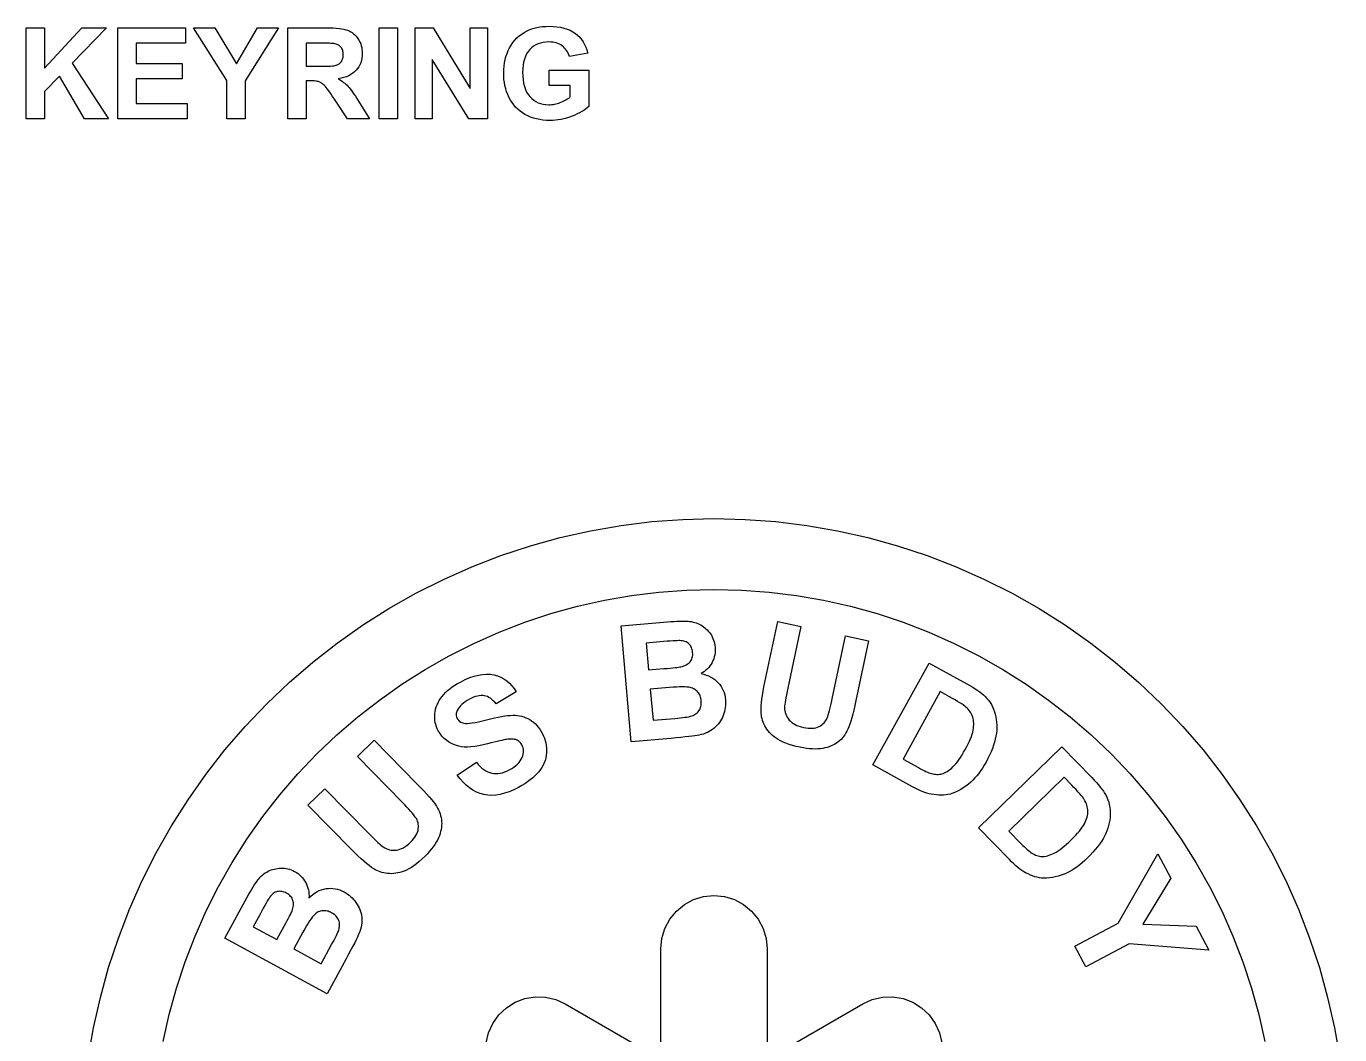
# Model space of a CAD drawing. Header units: millimetres. Extents: x 0 to 300, y 0 to 200.
# Drawn here: x 38.41 to 64.36, y 59.78 to 79.71 of the extents above; entities that cross this region are included whole.
import ezdxf

# ---------------------------------------------------------------- set-up
doc = ezdxf.new("R2010")
doc.units = ezdxf.units.MM
for name, color, linetype in [('CUT', 1, 'Continuous'), ('ENGRAVE', 5, 'Continuous'), ('LABELS', 250, 'Continuous')]:
    doc.layers.add(name, color=color, linetype=linetype)

msp = doc.modelspace()

# ---------------------------------------------------------------- linework, layer by layer
at = {"layer": 'CUT'}
msp.add_lwpolyline([(39.635, 59.315), (39.74, 59.92), (39.875, 60.518), (40.038, 61.11), (40.231, 61.692), (40.452, 62.265), (40.7, 62.826), (40.976, 63.374), (41.278, 63.907), (41.607, 64.426), (41.96, 64.927), (42.337, 65.411), (42.738, 65.876), (43.161, 66.32), (43.606, 66.743), (44.07, 67.144), (44.554, 67.521), (45.055, 67.875), (45.574, 68.203), (46.108, 68.505), (46.656, 68.781), (47.216, 69.03), (47.789, 69.25), (48.371, 69.443), (48.963, 69.607), (49.561, 69.741), (50.166, 69.846), (50.775, 69.921), (51.387, 69.966), (52, 69.981), (52.613, 69.966), (53.225, 69.921), (53.834, 69.846), (54.439, 69.741), (55.037, 69.607), (55.629, 69.443), (56.211, 69.25), (56.784, 69.03), (57.344, 68.781), (57.892, 68.505), (58.426, 68.203), (58.945, 67.875), (59.446, 67.521), (59.93, 67.144), (60.394, 66.743), (60.839, 66.32), (61.262, 65.876), (61.663, 65.411), (62.04, 64.927), (62.393, 64.426), (62.722, 63.907), (63.024, 63.374), (63.3, 62.826), (63.548, 62.265), (63.769, 61.692), (63.962, 61.11), (64.125, 60.518), (64.26, 59.92), (64.365, 59.315)], dxfattribs=at)
at = {"layer": 'ENGRAVE'}
for points in [[(41.114, 59.647), (41.233, 60.178), (41.378, 60.703), (41.549, 61.22), (41.745, 61.729), (41.966, 62.227), (42.211, 62.713), (42.48, 63.187), (42.771, 63.648), (43.085, 64.093), (43.42, 64.523), (43.776, 64.935), (44.151, 65.33), (44.546, 65.705), (44.959, 66.061), (45.388, 66.396), (45.833, 66.71), (46.294, 67.002), (46.768, 67.27), (47.254, 67.515), (47.752, 67.736), (48.261, 67.932), (48.778, 68.103), (49.303, 68.248), (49.835, 68.367), (50.371, 68.461), (50.912, 68.527), (51.455, 68.567), (52, 68.581), (52.545, 68.567), (53.088, 68.527), (53.629, 68.461), (54.165, 68.367), (54.697, 68.248), (55.222, 68.103), (55.739, 67.932), (56.248, 67.736), (56.746, 67.515), (57.232, 67.27), (57.706, 67.002), (58.167, 66.71), (58.612, 66.396), (59.041, 66.061), (59.454, 65.705), (59.849, 65.33), (60.224, 64.935), (60.58, 64.523), (60.915, 64.093), (61.229, 63.648), (61.52, 63.187), (61.789, 62.713), (62.034, 62.227), (62.255, 61.729), (62.451, 61.22), (62.622, 60.703), (62.767, 60.178), (62.886, 59.647)], [(47.495, 59.618), (47.542, 59.819), (47.627, 60.006), (47.746, 60.173), (47.897, 60.314), (48.071, 60.423), (48.264, 60.495), (48.467, 60.529), (48.673, 60.522), (48.873, 60.475), (49.061, 60.39), (50.95, 59.3), (50.95, 61.481), (50.97, 61.686), (51.03, 61.883), (51.127, 62.064), (51.258, 62.224), (51.417, 62.354), (51.598, 62.451), (51.795, 62.511), (52, 62.531), (52.205, 62.511), (52.402, 62.451), (52.583, 62.354), (52.742, 62.224), (52.873, 62.064), (52.97, 61.883), (53.03, 61.686), (53.05, 61.481), (53.05, 59.3), (54.939, 60.39), (55.127, 60.475), (55.327, 60.522), (55.533, 60.529), (55.736, 60.495), (55.929, 60.423), (56.103, 60.314), (56.254, 60.173), (56.373, 60.006), (56.458, 59.819), (56.505, 59.618)]]:
    msp.add_lwpolyline(points, dxfattribs=at)
for points in [[(51.319, 67.956), (51.368, 67.957), (51.413, 67.957), (51.453, 67.956), (51.489, 67.954), (51.523, 67.95), (51.555, 67.945), (51.588, 67.938), (51.619, 67.93), (51.649, 67.92), (51.679, 67.908), (51.708, 67.895), (51.737, 67.88), (51.764, 67.863), (51.791, 67.845), (51.816, 67.826), (51.841, 67.805), (51.864, 67.782), (51.887, 67.757), (51.908, 67.731), (51.929, 67.704), (51.948, 67.675), (51.965, 67.645), (51.98, 67.614), (51.993, 67.582), (52.004, 67.548), (52.012, 67.514), (52.019, 67.478), (52.023, 67.442), (52.025, 67.402), (52.024, 67.363), (52.021, 67.324), (52.015, 67.286), (52.006, 67.248), (51.994, 67.211), (51.979, 67.175), (51.962, 67.139), (51.942, 67.104), (51.92, 67.072), (51.896, 67.041), (51.87, 67.012), (51.842, 66.986), (51.811, 66.961), (51.779, 66.938), (51.744, 66.917), (51.797, 66.905), (51.846, 66.89), (51.893, 66.872), (51.937, 66.851), (51.978, 66.827), (52.016, 66.8), (52.052, 66.77), (52.084, 66.737), (52.114, 66.702), (52.14, 66.665), (52.163, 66.626), (52.183, 66.585), (52.199, 66.542), (52.212, 66.497), (52.221, 66.45), (52.227, 66.401), (52.229, 66.362), (52.229, 66.323), (52.227, 66.285), (52.222, 66.246), (52.215, 66.207), (52.206, 66.168), (52.195, 66.13), (52.181, 66.091), (52.165, 66.053), (52.147, 66.018), (52.128, 65.983), (52.107, 65.951), (52.083, 65.92), (52.058, 65.891), (52.032, 65.863), (52.003, 65.838), (51.972, 65.814), (51.94, 65.792), (51.905, 65.772), (51.869, 65.754), (51.83, 65.738), (51.79, 65.724), (51.747, 65.712), (51.702, 65.702), (51.668, 65.696), (51.624, 65.69), (51.57, 65.682), (51.506, 65.675), (51.431, 65.666), (51.346, 65.657), (51.251, 65.648), (51.146, 65.638), (50.366, 65.57), (50.166, 67.861), (51.082, 67.941), (51.147, 67.946), (51.209, 67.951), (51.266, 67.954)], [(53.443, 66.562), (53.43, 66.499), (53.419, 66.442), (53.411, 66.392), (53.404, 66.348), (53.399, 66.31), (53.396, 66.278), (53.394, 66.252), (53.396, 66.217), (53.4, 66.182), (53.407, 66.149), (53.417, 66.117), (53.43, 66.086), (53.446, 66.057), (53.465, 66.028), (53.486, 66.001), (53.511, 65.975), (53.539, 65.952), (53.569, 65.93), (53.603, 65.911), (53.64, 65.894), (53.68, 65.878), (53.723, 65.865), (53.769, 65.854), (53.816, 65.845), (53.861, 65.84), (53.903, 65.837), (53.943, 65.838), (53.98, 65.842), (54.015, 65.849), (54.047, 65.858), (54.077, 65.871), (54.105, 65.887), (54.13, 65.904), (54.154, 65.923), (54.175, 65.943), (54.193, 65.965), (54.21, 65.989), (54.224, 66.014), (54.236, 66.041), (54.248, 66.071), (54.259, 66.106), (54.271, 66.146), (54.284, 66.191), (54.297, 66.24), (54.31, 66.295), (54.323, 66.354), (54.337, 66.419), (54.6, 67.664), (55.054, 67.568), (54.805, 66.386), (54.784, 66.288), (54.763, 66.198), (54.743, 66.116), (54.723, 66.042), (54.703, 65.975), (54.684, 65.916), (54.665, 65.865), (54.647, 65.821), (54.628, 65.782), (54.608, 65.745), (54.586, 65.71), (54.562, 65.678), (54.537, 65.647), (54.51, 65.618), (54.482, 65.592), (54.452, 65.567), (54.42, 65.545), (54.386, 65.524), (54.351, 65.505), (54.314, 65.488), (54.275, 65.473), (54.235, 65.46), (54.192, 65.449), (54.148, 65.44), (54.102, 65.433), (54.053, 65.429), (54.001, 65.427), (53.946, 65.429), (53.889, 65.433), (53.829, 65.44), (53.766, 65.45), (53.701, 65.463), (53.623, 65.48), (53.55, 65.499), (53.483, 65.52), (53.421, 65.541), (53.365, 65.564), (53.314, 65.588), (53.268, 65.614), (53.228, 65.64), (53.191, 65.668), (53.157, 65.697), (53.126, 65.727), (53.097, 65.757), (53.07, 65.789), (53.046, 65.822), (53.024, 65.855), (53.005, 65.889), (52.988, 65.924), (52.974, 65.959), (52.961, 65.994), (52.951, 66.028), (52.942, 66.063), (52.936, 66.097), (52.932, 66.132), (52.93, 66.166), (52.931, 66.219), (52.934, 66.278), (52.939, 66.342), (52.948, 66.412), (52.958, 66.488), (52.972, 66.568), (52.988, 66.655), (53.006, 66.746), (53.26, 67.947), (53.714, 67.851), (53.457, 66.632)], [(51.185, 67.033), (51.23, 67.038), (51.269, 67.042), (51.301, 67.046), (51.327, 67.05), (51.346, 67.054), (51.375, 67.061), (51.402, 67.069), (51.427, 67.079), (51.45, 67.091), (51.472, 67.104), (51.492, 67.118), (51.51, 67.134), (51.526, 67.152), (51.54, 67.171), (51.553, 67.191), (51.563, 67.213), (51.57, 67.235), (51.576, 67.259), (51.579, 67.284), (51.58, 67.31), (51.578, 67.337), (51.575, 67.363), (51.57, 67.387), (51.564, 67.41), (51.555, 67.432), (51.545, 67.452), (51.534, 67.471), (51.52, 67.489), (51.505, 67.505), (51.488, 67.519), (51.469, 67.532), (51.449, 67.543), (51.427, 67.552), (51.404, 67.559), (51.379, 67.564), (51.352, 67.568), (51.323, 67.57), (51.302, 67.57), (51.273, 67.569), (51.235, 67.567), (51.19, 67.564), (51.136, 67.56), (51.075, 67.556), (51.005, 67.55), (50.927, 67.543), (50.662, 67.52), (50.708, 66.99), (51.011, 67.017), (51.075, 67.022), (51.133, 67.028)], [(57.164, 66.617), (57.211, 66.586), (57.254, 66.555), (57.293, 66.525), (57.327, 66.496), (57.357, 66.468), (57.393, 66.429), (57.425, 66.39), (57.455, 66.348), (57.482, 66.305), (57.505, 66.26), (57.526, 66.213), (57.544, 66.165), (57.559, 66.115), (57.57, 66.064), (57.579, 66.012), (57.585, 65.959), (57.588, 65.905), (57.588, 65.851), (57.586, 65.796), (57.58, 65.74), (57.571, 65.683), (57.559, 65.624), (57.544, 65.565), (57.525, 65.503), (57.502, 65.44), (57.476, 65.375), (57.446, 65.308), (57.412, 65.24), (57.375, 65.17), (57.341, 65.11), (57.305, 65.052), (57.269, 64.998), (57.232, 64.947), (57.195, 64.899), (57.156, 64.855), (57.117, 64.813), (57.077, 64.775), (57.028, 64.733), (56.978, 64.694), (56.927, 64.658), (56.876, 64.627), (56.824, 64.599), (56.772, 64.575), (56.719, 64.555), (56.665, 64.538), (56.624, 64.528), (56.581, 64.521), (56.537, 64.517), (56.491, 64.515), (56.443, 64.516), (56.394, 64.52), (56.343, 64.526), (56.291, 64.535), (56.25, 64.544), (56.208, 64.556), (56.163, 64.571), (56.116, 64.59), (56.067, 64.61), (56.016, 64.634), (55.963, 64.661), (55.907, 64.69), (55.142, 65.112), (56.251, 67.127), (56.995, 66.717), (57.055, 66.683), (57.112, 66.65)], [(47.377, 65.085), (47.415, 65.051), (47.452, 65.022), (47.491, 64.997), (47.529, 64.977), (47.569, 64.962), (47.608, 64.951), (47.649, 64.944), (47.69, 64.941), (47.732, 64.943), (47.775, 64.949), (47.819, 64.96), (47.864, 64.974), (47.909, 64.993), (47.955, 65.016), (48.003, 65.043), (48.045, 65.071), (48.084, 65.1), (48.118, 65.13), (48.147, 65.16), (48.172, 65.192), (48.192, 65.225), (48.208, 65.259), (48.22, 65.293), (48.229, 65.326), (48.234, 65.359), (48.235, 65.39), (48.233, 65.421), (48.227, 65.451), (48.217, 65.48), (48.204, 65.509), (48.194, 65.526), (48.183, 65.542), (48.17, 65.556), (48.157, 65.569), (48.144, 65.581), (48.129, 65.592), (48.113, 65.601), (48.096, 65.608), (48.078, 65.614), (48.058, 65.619), (48.036, 65.623), (48.013, 65.624), (47.988, 65.625), (47.961, 65.624), (47.932, 65.621), (47.902, 65.617), (47.877, 65.613), (47.846, 65.606), (47.809, 65.598), (47.765, 65.588), (47.715, 65.576), (47.659, 65.563), (47.596, 65.547), (47.526, 65.53), (47.436, 65.508), (47.351, 65.491), (47.272, 65.479), (47.198, 65.47), (47.129, 65.467), (47.066, 65.467), (47.009, 65.473), (46.957, 65.482), (46.89, 65.502), (46.828, 65.527), (46.771, 65.557), (46.718, 65.593), (46.669, 65.634), (46.625, 65.681), (46.586, 65.733), (46.552, 65.79), (46.532, 65.829), (46.516, 65.869), (46.503, 65.91), (46.493, 65.952), (46.486, 65.994), (46.483, 66.038), (46.482, 66.082), (46.484, 66.127), (46.49, 66.172), (46.499, 66.216), (46.511, 66.26), (46.528, 66.303), (46.547, 66.345), (46.57, 66.387), (46.597, 66.428), (46.627, 66.468), (46.66, 66.507), (46.697, 66.545), (46.737, 66.582), (46.781, 66.619), (46.828, 66.654), (46.878, 66.688), (46.931, 66.72), (46.988, 66.752), (47.082, 66.799), (47.173, 66.838), (47.26, 66.868), (47.345, 66.89), (47.426, 66.903), (47.505, 66.908), (47.58, 66.905), (47.652, 66.893), (47.721, 66.874), (47.786, 66.848), (47.847, 66.816), (47.904, 66.777), (47.957, 66.731), (48.007, 66.679), (48.052, 66.621), (48.094, 66.555), (47.695, 66.318), (47.667, 66.352), (47.639, 66.381), (47.61, 66.408), (47.581, 66.43), (47.552, 66.449), (47.522, 66.464), (47.492, 66.475), (47.461, 66.482), (47.43, 66.486), (47.397, 66.486), (47.362, 66.482), (47.326, 66.475), (47.288, 66.465), (47.249, 66.451), (47.208, 66.433), (47.166, 66.411), (47.123, 66.387), (47.084, 66.362), (47.048, 66.335), (47.016, 66.308), (46.988, 66.279), (46.964, 66.25), (46.943, 66.22), (46.926, 66.188), (46.917, 66.168), (46.911, 66.148), (46.907, 66.127), (46.906, 66.107), (46.908, 66.087), (46.912, 66.067), (46.919, 66.047), (46.928, 66.028), (46.939, 66.011), (46.95, 65.995), (46.964, 65.981), (46.979, 65.969), (46.996, 65.959), (47.014, 65.95), (47.034, 65.943), (47.055, 65.937), (47.087, 65.933), (47.125, 65.933), (47.171, 65.936), (47.223, 65.942), (47.283, 65.952), (47.349, 65.966), (47.423, 65.983), (47.504, 66.004), (47.585, 66.025), (47.662, 66.043), (47.735, 66.058), (47.802, 66.071), (47.864, 66.081), (47.922, 66.088), (47.975, 66.093), (48.024, 66.095), (48.069, 66.094), (48.113, 66.09), (48.157, 66.083), (48.199, 66.074), (48.24, 66.062), (48.281, 66.047), (48.32, 66.029), (48.358, 66.009), (48.395, 65.985), (48.431, 65.959), (48.465, 65.929), (48.497, 65.895), (48.528, 65.859), (48.558, 65.819), (48.586, 65.776), (48.612, 65.729), (48.634, 65.685), (48.652, 65.641), (48.667, 65.595), (48.679, 65.548), (48.687, 65.5), (48.691, 65.451), (48.693, 65.402), (48.69, 65.351), (48.685, 65.301), (48.675, 65.251), (48.662, 65.203), (48.645, 65.156), (48.624, 65.11), (48.599, 65.065), (48.57, 65.021), (48.538, 64.978), (48.502, 64.937), (48.461, 64.896), (48.417, 64.856), (48.369, 64.816), (48.317, 64.778), (48.261, 64.74), (48.201, 64.704), (48.137, 64.668), (48.042, 64.62), (47.95, 64.582), (47.86, 64.552), (47.773, 64.53), (47.689, 64.517), (47.607, 64.512), (47.528, 64.516), (47.451, 64.529), (47.377, 64.549), (47.305, 64.578), (47.236, 64.614), (47.169, 64.659), (47.105, 64.711), (47.043, 64.771), (46.984, 64.839), (46.927, 64.914), (47.305, 65.167), (47.341, 65.124)], [(51.336, 66.044), (51.385, 66.05), (51.427, 66.055), (51.464, 66.06), (51.494, 66.065), (51.52, 66.07), (51.539, 66.075), (51.564, 66.083), (51.587, 66.092), (51.609, 66.103), (51.63, 66.116), (51.649, 66.13), (51.667, 66.145), (51.684, 66.163), (51.699, 66.181), (51.713, 66.202), (51.724, 66.223), (51.733, 66.246), (51.74, 66.271), (51.745, 66.296), (51.748, 66.323), (51.748, 66.352), (51.747, 66.382), (51.744, 66.407), (51.739, 66.431), (51.733, 66.454), (51.726, 66.476), (51.717, 66.497), (51.707, 66.516), (51.695, 66.535), (51.682, 66.552), (51.667, 66.568), (51.651, 66.583), (51.634, 66.597), (51.615, 66.609), (51.595, 66.62), (51.574, 66.629), (51.552, 66.638), (51.528, 66.644), (51.5, 66.65), (51.465, 66.653), (51.424, 66.655), (51.376, 66.656), (51.321, 66.655), (51.259, 66.652), (51.19, 66.647), (51.115, 66.641), (50.741, 66.609), (50.795, 65.996), (51.223, 66.033), (51.283, 66.039)], [(56.119, 65.018), (56.155, 65), (56.189, 64.984), (56.22, 64.971), (56.248, 64.96), (56.273, 64.951), (56.296, 64.944), (56.324, 64.937), (56.351, 64.932), (56.378, 64.929), (56.405, 64.927), (56.431, 64.927), (56.457, 64.929), (56.482, 64.932), (56.506, 64.937), (56.531, 64.945), (56.556, 64.955), (56.582, 64.967), (56.609, 64.983), (56.636, 65.001), (56.663, 65.022), (56.691, 65.046), (56.72, 65.073), (56.749, 65.103), (56.779, 65.137), (56.809, 65.175), (56.839, 65.216), (56.87, 65.261), (56.901, 65.31), (56.932, 65.363), (56.964, 65.42), (56.995, 65.477), (57.022, 65.531), (57.047, 65.583), (57.068, 65.632), (57.086, 65.678), (57.101, 65.722), (57.112, 65.763), (57.121, 65.801), (57.127, 65.837), (57.131, 65.873), (57.132, 65.907), (57.132, 65.94), (57.131, 65.971), (57.127, 66.002), (57.121, 66.031), (57.113, 66.06), (57.103, 66.087), (57.091, 66.114), (57.077, 66.14), (57.061, 66.165), (57.043, 66.189), (57.023, 66.213), (57.001, 66.236), (56.977, 66.258), (56.955, 66.276), (56.928, 66.296), (56.896, 66.318), (56.858, 66.342), (56.815, 66.369), (56.767, 66.397), (56.713, 66.428), (56.653, 66.461), (56.47, 66.562), (55.736, 65.227), (56.039, 65.06), (56.081, 65.038)], [(45.231, 63.704), (45.276, 63.659), (45.318, 63.619), (45.355, 63.583), (45.388, 63.553), (45.417, 63.528), (45.442, 63.508), (45.463, 63.493), (45.493, 63.474), (45.524, 63.459), (45.555, 63.446), (45.588, 63.437), (45.621, 63.431), (45.654, 63.428), (45.688, 63.428), (45.723, 63.43), (45.758, 63.437), (45.793, 63.447), (45.827, 63.46), (45.862, 63.478), (45.897, 63.499), (45.932, 63.524), (45.967, 63.552), (46.001, 63.584), (46.035, 63.619), (46.064, 63.653), (46.089, 63.687), (46.111, 63.72), (46.128, 63.754), (46.142, 63.786), (46.152, 63.819), (46.157, 63.851), (46.16, 63.883), (46.16, 63.913), (46.157, 63.943), (46.152, 63.972), (46.144, 63.999), (46.133, 64.026), (46.12, 64.052), (46.104, 64.077), (46.085, 64.103), (46.063, 64.132), (46.036, 64.165), (46.006, 64.2), (45.971, 64.238), (45.933, 64.279), (45.891, 64.323), (45.845, 64.37), (44.953, 65.278), (45.284, 65.603), (46.131, 64.742), (46.201, 64.67), (46.264, 64.603), (46.321, 64.541), (46.372, 64.483), (46.417, 64.43), (46.456, 64.381), (46.488, 64.337), (46.514, 64.298), (46.536, 64.261), (46.556, 64.223), (46.573, 64.186), (46.587, 64.148), (46.598, 64.11), (46.608, 64.072), (46.614, 64.033), (46.618, 63.995), (46.619, 63.956), (46.618, 63.916), (46.614, 63.877), (46.608, 63.836), (46.599, 63.796), (46.587, 63.755), (46.573, 63.713), (46.556, 63.671), (46.536, 63.629), (46.513, 63.586), (46.485, 63.542), (46.454, 63.497), (46.418, 63.452), (46.379, 63.406), (46.336, 63.359), (46.29, 63.311), (46.232, 63.256), (46.176, 63.206), (46.122, 63.161), (46.07, 63.122), (46.02, 63.087), (45.971, 63.058), (45.925, 63.034), (45.88, 63.015), (45.837, 63), (45.794, 62.988), (45.752, 62.978), (45.71, 62.971), (45.669, 62.966), (45.629, 62.964), (45.589, 62.965), (45.55, 62.968), (45.511, 62.973), (45.474, 62.98), (45.438, 62.989), (45.404, 62.999), (45.37, 63.011), (45.338, 63.025), (45.308, 63.041), (45.278, 63.058), (45.234, 63.088), (45.186, 63.123), (45.136, 63.163), (45.082, 63.209), (45.025, 63.259), (44.965, 63.315), (44.902, 63.376), (44.836, 63.442), (43.976, 64.317), (44.307, 64.643), (45.181, 63.755)], [(59.598, 64.72), (59.634, 64.676), (59.667, 64.634), (59.695, 64.594), (59.719, 64.556), (59.74, 64.521), (59.763, 64.474), (59.782, 64.426), (59.799, 64.378), (59.811, 64.328), (59.821, 64.279), (59.827, 64.228), (59.83, 64.177), (59.83, 64.125), (59.826, 64.072), (59.82, 64.02), (59.81, 63.968), (59.797, 63.915), (59.782, 63.863), (59.763, 63.811), (59.741, 63.759), (59.716, 63.707), (59.688, 63.655), (59.656, 63.602), (59.62, 63.549), (59.579, 63.495), (59.535, 63.441), (59.487, 63.386), (59.435, 63.33), (59.379, 63.274), (59.329, 63.226), (59.278, 63.181), (59.228, 63.14), (59.178, 63.102), (59.128, 63.067), (59.078, 63.036), (59.029, 63.008), (58.98, 62.983), (58.92, 62.956), (58.861, 62.934), (58.802, 62.915), (58.744, 62.899), (58.686, 62.888), (58.629, 62.88), (58.573, 62.876), (58.517, 62.876), (58.474, 62.878), (58.431, 62.884), (58.387, 62.893), (58.343, 62.904), (58.297, 62.919), (58.251, 62.937), (58.205, 62.958), (58.157, 62.981), (58.121, 63.002), (58.084, 63.026), (58.046, 63.054), (58.006, 63.085), (57.965, 63.119), (57.923, 63.157), (57.88, 63.198), (57.836, 63.242), (57.226, 63.868), (58.873, 65.473), (59.466, 64.865), (59.514, 64.815), (59.558, 64.766)], [(58.134, 63.493), (58.163, 63.466), (58.19, 63.441), (58.216, 63.419), (58.239, 63.401), (58.261, 63.385), (58.281, 63.372), (58.306, 63.357), (58.331, 63.344), (58.356, 63.333), (58.381, 63.324), (58.406, 63.316), (58.43, 63.311), (58.456, 63.306), (58.481, 63.304), (58.506, 63.304), (58.533, 63.306), (58.562, 63.311), (58.592, 63.318), (58.623, 63.328), (58.655, 63.34), (58.689, 63.355), (58.724, 63.372), (58.761, 63.392), (58.799, 63.416), (58.839, 63.443), (58.88, 63.474), (58.922, 63.508), (58.966, 63.546), (59.012, 63.587), (59.059, 63.632), (59.105, 63.678), (59.147, 63.722), (59.185, 63.764), (59.22, 63.805), (59.25, 63.844), (59.277, 63.882), (59.3, 63.917), (59.319, 63.952), (59.336, 63.985), (59.35, 64.017), (59.362, 64.049), (59.371, 64.081), (59.378, 64.112), (59.384, 64.142), (59.386, 64.172), (59.387, 64.201), (59.386, 64.23), (59.382, 64.259), (59.376, 64.288), (59.368, 64.317), (59.358, 64.346), (59.346, 64.374), (59.331, 64.403), (59.315, 64.431), (59.299, 64.454), (59.279, 64.481), (59.255, 64.511), (59.226, 64.545), (59.192, 64.583), (59.154, 64.625), (59.112, 64.67), (59.064, 64.719), (58.919, 64.869), (57.828, 63.806), (58.07, 63.557), (58.103, 63.524)], [(61.025, 62.874), (60.475, 61.969), (61.527, 61.927), (61.778, 61.455), (60.203, 61.576), (59.35, 61.123), (59.133, 61.532), (59.988, 61.986), (60.77, 63.355)], [(42.896, 62.706), (42.922, 62.747), (42.946, 62.784), (42.97, 62.817), (42.991, 62.846), (43.013, 62.872), (43.035, 62.896), (43.059, 62.919), (43.083, 62.941), (43.108, 62.96), (43.134, 62.979), (43.162, 62.996), (43.19, 63.011), (43.218, 63.025), (43.248, 63.037), (43.279, 63.047), (43.31, 63.056), (43.342, 63.063), (43.375, 63.069), (43.408, 63.072), (43.443, 63.074), (43.477, 63.074), (43.512, 63.072), (43.546, 63.067), (43.58, 63.06), (43.614, 63.05), (43.647, 63.038), (43.68, 63.024), (43.713, 63.008), (43.747, 62.987), (43.78, 62.965), (43.81, 62.941), (43.838, 62.914), (43.865, 62.886), (43.889, 62.856), (43.911, 62.823), (43.932, 62.789), (43.949, 62.754), (43.964, 62.717), (43.977, 62.68), (43.986, 62.643), (43.993, 62.604), (43.997, 62.565), (43.998, 62.525), (43.996, 62.485), (44.035, 62.522), (44.075, 62.555), (44.116, 62.584), (44.158, 62.609), (44.201, 62.63), (44.244, 62.647), (44.289, 62.66), (44.334, 62.669), (44.38, 62.674), (44.425, 62.676), (44.471, 62.673), (44.516, 62.667), (44.56, 62.656), (44.605, 62.642), (44.649, 62.624), (44.693, 62.602), (44.727, 62.583), (44.759, 62.561), (44.79, 62.538), (44.82, 62.512), (44.848, 62.485), (44.875, 62.456), (44.901, 62.425), (44.926, 62.392), (44.948, 62.358), (44.969, 62.324), (44.986, 62.289), (45.002, 62.253), (45.015, 62.216), (45.025, 62.18), (45.033, 62.142), (45.039, 62.104), (45.042, 62.065), (45.042, 62.026), (45.039, 61.986), (45.034, 61.946), (45.026, 61.905), (45.015, 61.863), (45.002, 61.821), (44.985, 61.778), (44.972, 61.747), (44.953, 61.707), (44.929, 61.658), (44.9, 61.6), (44.865, 61.533), (44.826, 61.457), (44.781, 61.372), (44.731, 61.279), (44.357, 60.592), (42.337, 61.692), (42.777, 62.499), (42.809, 62.557), (42.839, 62.611), (42.868, 62.66)], [(43.59, 62.083), (43.611, 62.123), (43.629, 62.158), (43.643, 62.187), (43.655, 62.211), (43.662, 62.229), (43.672, 62.257), (43.68, 62.284), (43.686, 62.31), (43.689, 62.336), (43.69, 62.361), (43.689, 62.386), (43.685, 62.41), (43.68, 62.433), (43.672, 62.456), (43.662, 62.477), (43.649, 62.497), (43.635, 62.516), (43.618, 62.534), (43.599, 62.55), (43.578, 62.565), (43.555, 62.579), (43.531, 62.591), (43.508, 62.6), (43.485, 62.608), (43.463, 62.613), (43.44, 62.615), (43.418, 62.616), (43.396, 62.614), (43.374, 62.61), (43.353, 62.604), (43.332, 62.596), (43.312, 62.585), (43.292, 62.572), (43.273, 62.556), (43.255, 62.538), (43.237, 62.518), (43.22, 62.495), (43.208, 62.478), (43.192, 62.453), (43.173, 62.42), (43.15, 62.381), (43.124, 62.334), (43.094, 62.28), (43.06, 62.219), (43.023, 62.151), (42.895, 61.916), (43.362, 61.662), (43.508, 61.929), (43.539, 61.986), (43.566, 62.037)], [(44.498, 61.663), (44.52, 61.706), (44.539, 61.744), (44.555, 61.777), (44.568, 61.806), (44.578, 61.83), (44.584, 61.849), (44.591, 61.874), (44.596, 61.898), (44.6, 61.923), (44.601, 61.947), (44.6, 61.971), (44.597, 61.994), (44.591, 62.018), (44.584, 62.041), (44.575, 62.063), (44.563, 62.085), (44.549, 62.105), (44.533, 62.124), (44.514, 62.143), (44.493, 62.16), (44.469, 62.176), (44.444, 62.191), (44.421, 62.203), (44.399, 62.212), (44.376, 62.22), (44.354, 62.226), (44.332, 62.23), (44.309, 62.232), (44.287, 62.233), (44.265, 62.231), (44.244, 62.228), (44.223, 62.223), (44.202, 62.216), (44.181, 62.207), (44.161, 62.197), (44.142, 62.184), (44.123, 62.17), (44.104, 62.154), (44.084, 62.134), (44.062, 62.107), (44.037, 62.074), (44.01, 62.034), (43.981, 61.987), (43.949, 61.934), (43.914, 61.874), (43.878, 61.808), (43.698, 61.479), (44.238, 61.185), (44.444, 61.562), (44.473, 61.615)]]:
    msp.add_lwpolyline(points, close=True, dxfattribs=at)
at = {"layer": 'LABELS'}
for points in [[(39.508, 79.681), (39.997, 79.681), (39.319, 78.98), (40.034, 77.881), (39.563, 77.881), (39.069, 78.726), (38.774, 78.425), (38.774, 77.881), (38.41, 77.881), (38.41, 79.681), (38.774, 79.681), (38.774, 78.882)], [(40.585, 79.377), (40.585, 78.977), (41.489, 78.977), (41.489, 78.674), (40.585, 78.674), (40.585, 78.184), (41.591, 78.184), (41.591, 77.881), (40.222, 77.881), (40.222, 79.681), (41.556, 79.681), (41.556, 79.377)], [(42.562, 78.969), (42.977, 79.681), (43.395, 79.681), (42.734, 78.636), (42.734, 77.881), (42.371, 77.881), (42.371, 78.639), (41.712, 79.681), (42.138, 79.681)], [(44.536, 79.674), (44.591, 79.669), (44.641, 79.662), (44.686, 79.654), (44.726, 79.644), (44.761, 79.633), (44.793, 79.619), (44.824, 79.604), (44.852, 79.586), (44.879, 79.565), (44.904, 79.542), (44.928, 79.517), (44.95, 79.49), (44.971, 79.46), (44.989, 79.428), (45.005, 79.396), (45.019, 79.362), (45.03, 79.327), (45.038, 79.291), (45.044, 79.254), (45.048, 79.216), (45.049, 79.176), (45.047, 79.127), (45.042, 79.079), (45.033, 79.034), (45.02, 78.991), (45.003, 78.951), (44.982, 78.912), (44.958, 78.876), (44.93, 78.842), (44.899, 78.81), (44.863, 78.782), (44.824, 78.757), (44.782, 78.734), (44.735, 78.715), (44.685, 78.699), (44.632, 78.686), (44.574, 78.675), (44.603, 78.658), (44.631, 78.64), (44.657, 78.622), (44.682, 78.603), (44.705, 78.584), (44.728, 78.565), (44.749, 78.545), (44.769, 78.524), (44.789, 78.502), (44.81, 78.475), (44.834, 78.445), (44.859, 78.41), (44.886, 78.372), (44.914, 78.329), (44.944, 78.283), (44.976, 78.232), (45.195, 77.881), (44.761, 77.881), (44.498, 78.273), (44.464, 78.323), (44.434, 78.368), (44.406, 78.408), (44.38, 78.444), (44.358, 78.474), (44.338, 78.5), (44.321, 78.521), (44.307, 78.537), (44.294, 78.55), (44.28, 78.562), (44.267, 78.573), (44.253, 78.583), (44.24, 78.592), (44.226, 78.6), (44.212, 78.607), (44.197, 78.612), (44.182, 78.617), (44.164, 78.621), (44.144, 78.625), (44.123, 78.627), (44.099, 78.63), (44.073, 78.631), (44.045, 78.632), (44.014, 78.632), (43.941, 78.632), (43.941, 77.881), (43.577, 77.881), (43.577, 79.681), (44.342, 79.681), (44.412, 79.68), (44.477, 79.678)], [(45.381, 77.881), (45.381, 79.681), (45.744, 79.681), (45.744, 77.881)], [(47.185, 79.681), (47.522, 79.681), (47.522, 77.881), (47.158, 77.881), (46.432, 79.055), (46.432, 77.881), (46.094, 77.881), (46.094, 79.681), (46.448, 79.681), (47.185, 78.479)], [(49.497, 78.102), (49.464, 78.075), (49.427, 78.05), (49.387, 78.025), (49.344, 78.001), (49.298, 77.978), (49.249, 77.956), (49.196, 77.934), (49.142, 77.915), (49.088, 77.898), (49.033, 77.883), (48.978, 77.871), (48.923, 77.862), (48.868, 77.856), (48.813, 77.852), (48.757, 77.85), (48.688, 77.852), (48.621, 77.858), (48.556, 77.867), (48.493, 77.88), (48.433, 77.897), (48.375, 77.917), (48.319, 77.941), (48.265, 77.969), (48.214, 78), (48.167, 78.034), (48.122, 78.072), (48.081, 78.113), (48.043, 78.157), (48.009, 78.204), (47.978, 78.254), (47.949, 78.308), (47.925, 78.363), (47.903, 78.42), (47.885, 78.478), (47.87, 78.538), (47.859, 78.598), (47.85, 78.66), (47.846, 78.723), (47.844, 78.787), (47.846, 78.856), (47.851, 78.924), (47.86, 78.989), (47.873, 79.053), (47.89, 79.114), (47.91, 79.174), (47.934, 79.231), (47.962, 79.287), (47.993, 79.34), (48.028, 79.39), (48.066, 79.436), (48.107, 79.48), (48.152, 79.52), (48.2, 79.557), (48.252, 79.591), (48.307, 79.622), (48.351, 79.643), (48.399, 79.661), (48.449, 79.677), (48.501, 79.689), (48.556, 79.699), (48.614, 79.706), (48.675, 79.71), (48.738, 79.712), (48.819, 79.71), (48.896, 79.703), (48.969, 79.692), (49.036, 79.677), (49.099, 79.657), (49.158, 79.633), (49.212, 79.604), (49.261, 79.571), (49.306, 79.534), (49.347, 79.494), (49.384, 79.451), (49.416, 79.404), (49.444, 79.353), (49.469, 79.3), (49.488, 79.243), (49.504, 79.183), (49.143, 79.115), (49.132, 79.147), (49.12, 79.178), (49.105, 79.207), (49.088, 79.234), (49.069, 79.259), (49.048, 79.282), (49.025, 79.304), (49, 79.324), (48.973, 79.342), (48.944, 79.358), (48.914, 79.371), (48.882, 79.382), (48.848, 79.39), (48.813, 79.396), (48.776, 79.4), (48.738, 79.401), (48.68, 79.399), (48.625, 79.392), (48.573, 79.38), (48.524, 79.363), (48.478, 79.342), (48.435, 79.316), (48.396, 79.285), (48.359, 79.25), (48.326, 79.21), (48.297, 79.165), (48.273, 79.116), (48.254, 79.062), (48.238, 79.004), (48.227, 78.941), (48.221, 78.874), (48.218, 78.802), (48.221, 78.724), (48.227, 78.652), (48.238, 78.584), (48.254, 78.521), (48.274, 78.464), (48.298, 78.411), (48.327, 78.364), (48.361, 78.321), (48.398, 78.284), (48.438, 78.251), (48.48, 78.224), (48.525, 78.201), (48.573, 78.183), (48.624, 78.171), (48.678, 78.163), (48.734, 78.161), (48.763, 78.162), (48.791, 78.164), (48.82, 78.167), (48.848, 78.172), (48.877, 78.178), (48.906, 78.186), (48.934, 78.195), (48.963, 78.206), (48.991, 78.217), (49.018, 78.229), (49.045, 78.242), (49.07, 78.255), (49.094, 78.269), (49.117, 78.284), (49.139, 78.299), (49.16, 78.314), (49.16, 78.543), (48.744, 78.543), (48.744, 78.846), (49.527, 78.846), (49.527, 78.129)], [(44.422, 78.925), (44.46, 78.928), (44.491, 78.932), (44.517, 78.937), (44.536, 78.942), (44.552, 78.948), (44.567, 78.955), (44.581, 78.963), (44.594, 78.972), (44.606, 78.982), (44.618, 78.993), (44.628, 79.005), (44.638, 79.018), (44.647, 79.032), (44.654, 79.047), (44.66, 79.062), (44.666, 79.079), (44.67, 79.096), (44.673, 79.114), (44.674, 79.133), (44.675, 79.153), (44.674, 79.175), (44.672, 79.196), (44.668, 79.216), (44.663, 79.235), (44.656, 79.253), (44.648, 79.27), (44.638, 79.285), (44.626, 79.3), (44.614, 79.313), (44.6, 79.325), (44.584, 79.336), (44.568, 79.345), (44.55, 79.354), (44.531, 79.36), (44.511, 79.366), (44.489, 79.37), (44.476, 79.372), (44.456, 79.373), (44.431, 79.374), (44.401, 79.375), (44.365, 79.376), (44.324, 79.376), (44.277, 79.376), (44.224, 79.377), (43.941, 79.377), (43.941, 78.92), (44.21, 78.92), (44.272, 78.92), (44.328, 78.921), (44.378, 78.923)]]:
    msp.add_lwpolyline(points, close=True, dxfattribs=at)

doc.saveas('drawing.dxf')
